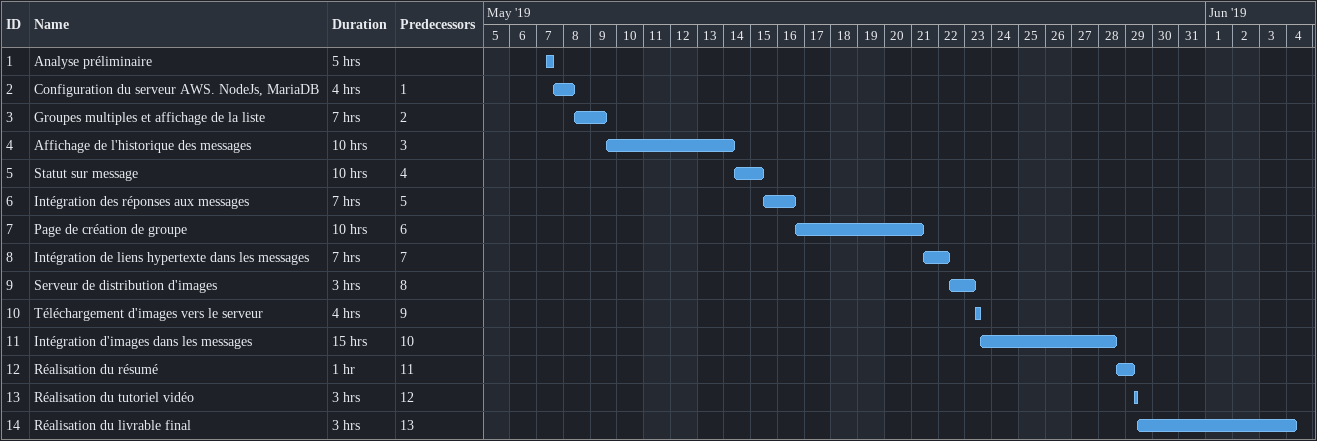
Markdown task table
| ID | Task | Duration | Start | Finish | Predecessors |
|---|---|---|---|---|---|
| 1 | Analyse préliminaire | 5h | 2019-05-07 | 2019-05-07 |  |
| 2 | Configuration du serveur AWS. NodeJs, MariaDB | 4h | 2019-05-07 | 2019-05-08 | 1 |
| 3 | Groupes multiples et affichage de la liste | 7h | 2019-05-08 | 2019-05-09 | 2 |
| 4 | Affichage de l'historique des messages | 10h | 2019-05-09 | 2019-05-14 | 3 |
| 5 | Statut sur message | 10h | 2019-05-14 | 2019-05-15 | 4 |
| 6 | Intégration des réponses aux messages | 7h | 2019-05-15 | 2019-05-16 | 5 |
| 7 | Page de création de groupe | 10h | 2019-05-16 | 2019-05-21 | 6 |
| 8 | Intégration de liens hypertexte dans les messages | 7h | 2019-05-21 | 2019-05-22 | 7 |
| 9 | Serveur de distribution d'images | 3h | 2019-05-22 | 2019-05-23 | 8 |
| 10 | Téléchargement d'images vers le serveur | 4h | 2019-05-23 | 2019-05-23 | 9 |
| 11 | Intégration d'images dans les messages | 15h | 2019-05-23 | 2019-05-28 | 10 |
| 12 | Réalisation du résumé | 1h | 2019-05-28 | 2019-05-29 | 11 |
| 13 | Réalisation du tutoriel vidéo | 3h | 2019-05-29 | 2019-05-29 | 12 |
| 14 | Réalisation du livrable final | 3h | 2019-05-29 | 2019-06-04 | 13 |
